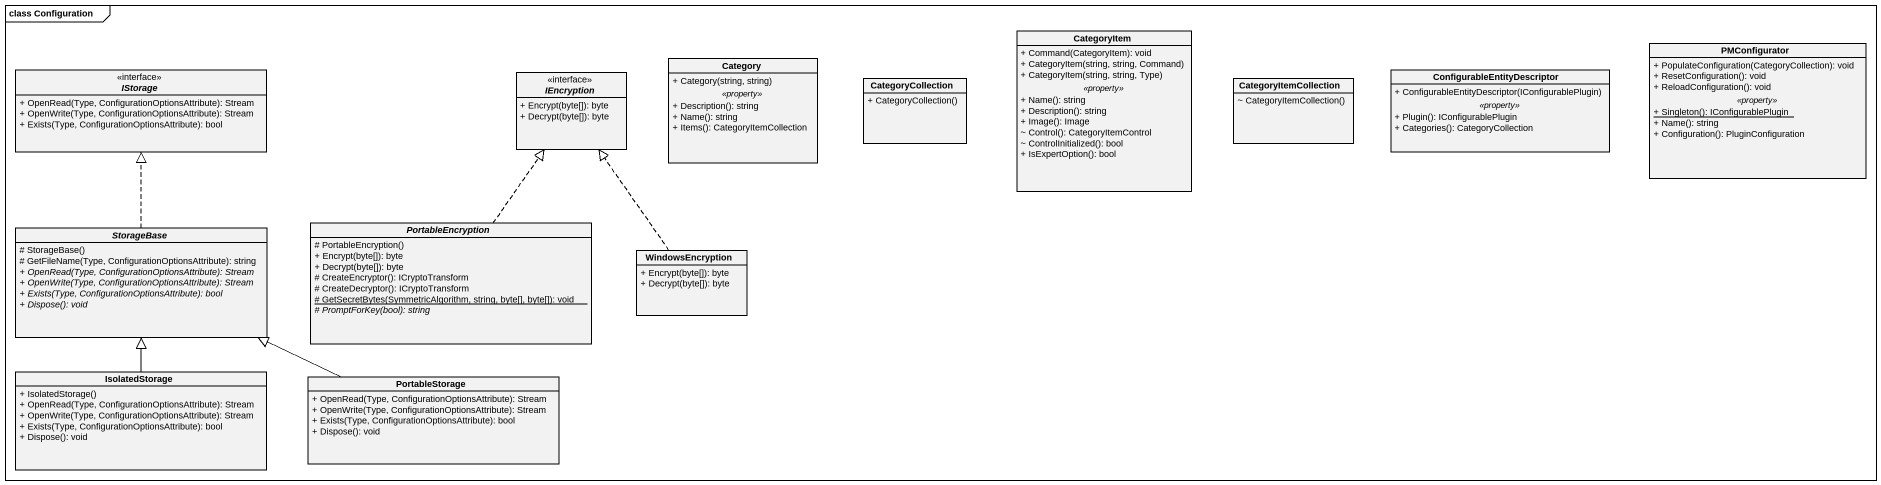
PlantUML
@startuml
mainframe class Configuration
hide circle
hide empty members
skinparam classAttributeIconSize 0
class Category {
  + Category(string, string)
  .. <<property>> ..
  + Description(): string
  + Name(): string
  + Items(): CategoryItemCollection
}
class CategoryItem {
  + Command(CategoryItem): void
  + CategoryItem(string, string, Command)
  + CategoryItem(string, string, Type)
  .. <<property>> ..
  + Name(): string
  + Description(): string
  + Image(): Image
  ~ Control(): CategoryItemControl
  ~ ControlInitialized(): bool
  + IsExpertOption(): bool
}
class PMConfigurator {
  + PopulateConfiguration(CategoryCollection): void
  + ResetConfiguration(): void
  + ReloadConfiguration(): void
  .. <<property>> ..
  {static} + Singleton(): IConfigurablePlugin
  + Name(): string
  + Configuration(): PluginConfiguration
}
interface IStorage <<interface>> {
  + OpenRead(Type, ConfigurationOptionsAttribute): Stream
  + OpenWrite(Type, ConfigurationOptionsAttribute): Stream
  + Exists(Type, ConfigurationOptionsAttribute): bool
}
interface IEncryption <<interface>> {
  + Encrypt(byte[]): byte
  + Decrypt(byte[]): byte
}
class CategoryCollection {
  + CategoryCollection()
}
class CategoryItemCollection {
  ~ CategoryItemCollection()
}
class ConfigurableEntityDescriptor {
  + ConfigurableEntityDescriptor(IConfigurablePlugin)
  .. <<property>> ..
  + Plugin(): IConfigurablePlugin
  + Categories(): CategoryCollection
}
abstract class StorageBase {
  # StorageBase()
  # GetFileName(Type, ConfigurationOptionsAttribute): string
  {abstract} + OpenRead(Type, ConfigurationOptionsAttribute): Stream
  {abstract} + OpenWrite(Type, ConfigurationOptionsAttribute): Stream
  {abstract} + Exists(Type, ConfigurationOptionsAttribute): bool
  {abstract} + Dispose(): void
}
abstract class PortableEncryption {
  # PortableEncryption()
  + Encrypt(byte[]): byte
  + Decrypt(byte[]): byte
  # CreateEncryptor(): ICryptoTransform
  # CreateDecryptor(): ICryptoTransform
  {static} # GetSecretBytes(SymmetricAlgorithm, string, byte[], byte[]): void
  {abstract} # PromptForKey(bool): string
}
class WindowsEncryption {
  + Encrypt(byte[]): byte
  + Decrypt(byte[]): byte
}
class IsolatedStorage {
  + IsolatedStorage()
  + OpenRead(Type, ConfigurationOptionsAttribute): Stream
  + OpenWrite(Type, ConfigurationOptionsAttribute): Stream
  + Exists(Type, ConfigurationOptionsAttribute): bool
  + Dispose(): void
}
class PortableStorage {
  + OpenRead(Type, ConfigurationOptionsAttribute): Stream
  + OpenWrite(Type, ConfigurationOptionsAttribute): Stream
  + Exists(Type, ConfigurationOptionsAttribute): bool
  + Dispose(): void
}
StorageBase .up.|> IStorage
PortableEncryption .up.|> IEncryption
WindowsEncryption .up.|> IEncryption
IsolatedStorage -up-|> StorageBase
PortableStorage -left-|> StorageBase
@enduml
